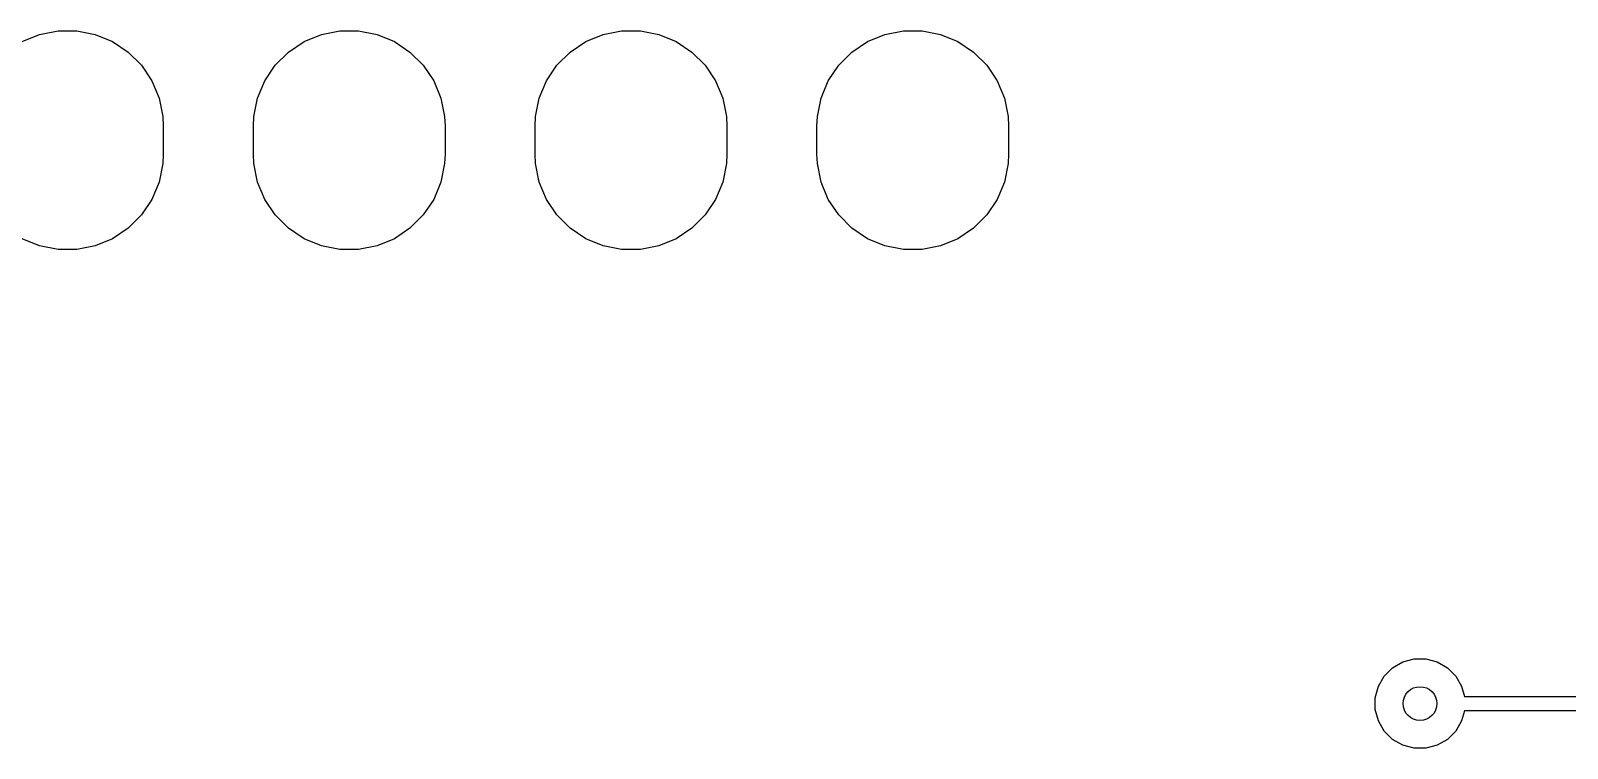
# Model space of a CAD drawing. Extents: x 0.98 to 8.13, y -3.46 to -0.83.
# Drawn here: x 5.164 to 5.701, y -1.266 to -1.015 of the extents above; entities that cross this region are included whole.
import ezdxf

# ---------------------------------------------------------------- set-up
doc = ezdxf.new("R2010")
doc.units = 0
doc.header["$MEASUREMENT"] = 0
doc.layers.add('BLACK', color=7, linetype='CONTINUOUS')

msp = doc.modelspace()

# ---------------------------------------------------------------- linework, layer by layer
at = {"layer": 'BLACK', "linetype": 'CONTINUOUS'}
for p, q in [((5.16139, -1.01872), (5.16745, -1.0162)), ((5.16745, -1.0162), (5.17389, -1.01492)), ((5.17389, -1.01492), (5.18045, -1.01492)), ((5.18045, -1.01492), (5.18688, -1.0162)), ((5.18688, -1.0162), (5.19294, -1.01872)), ((5.19294, -1.01872), (5.1984, -1.02236)), ((5.25436, -1.02236), (5.25982, -1.01872)), ((5.25982, -1.01872), (5.26588, -1.0162)), ((5.26588, -1.0162), (5.27231, -1.01492)), ((5.27231, -1.01492), (5.27887, -1.01492)), ((5.27887, -1.01492), (5.2853, -1.0162)), ((5.2853, -1.0162), (5.29137, -1.01872)), ((5.29137, -1.01872), (5.29682, -1.02236)), ((5.35279, -1.02236), (5.35824, -1.01872)), ((5.35824, -1.01872), (5.3643, -1.0162)), ((5.3643, -1.0162), (5.37074, -1.01492)), ((5.37074, -1.01492), (5.3773, -1.01492)), ((5.3773, -1.01492), (5.38373, -1.0162)), ((5.38373, -1.0162), (5.38979, -1.01872)), ((5.38979, -1.01872), (5.39525, -1.02236)), ((5.45121, -1.02236), (5.45667, -1.01872)), ((5.45667, -1.01872), (5.46273, -1.0162)), ((5.46273, -1.0162), (5.46916, -1.01492)), ((5.46916, -1.01492), (5.47572, -1.01492)), ((5.47572, -1.01492), (5.48216, -1.0162)), ((5.48216, -1.0162), (5.48822, -1.01872)), ((5.48822, -1.01872), (5.49367, -1.02236)), ((5.1984, -1.02236), (5.20303, -1.027)), ((5.24972, -1.027), (5.25436, -1.02236)), ((5.29682, -1.02236), (5.30146, -1.027)), ((5.34815, -1.027), (5.35279, -1.02236)), ((5.39525, -1.02236), (5.39988, -1.027)), ((5.44657, -1.027), (5.45121, -1.02236)), ((5.49367, -1.02236), (5.49831, -1.027)), ((5.20303, -1.027), (5.20668, -1.03245)), ((5.24608, -1.03245), (5.24972, -1.027)), ((5.30146, -1.027), (5.3051, -1.03245)), ((5.3445, -1.03245), (5.34815, -1.027)), ((5.39988, -1.027), (5.40353, -1.03245)), ((5.44293, -1.03245), (5.44657, -1.027)), ((5.49831, -1.027), (5.50195, -1.03245)), ((5.20668, -1.03245), (5.20919, -1.03851)), ((5.24357, -1.03851), (5.24608, -1.03245)), ((5.3051, -1.03245), (5.30761, -1.03851)), ((5.34199, -1.03851), (5.3445, -1.03245)), ((5.40353, -1.03245), (5.40604, -1.03851)), ((5.44042, -1.03851), (5.44293, -1.03245)), ((5.50195, -1.03245), (5.50446, -1.03851)), ((5.20919, -1.03851), (5.21047, -1.04495)), ((5.24229, -1.04495), (5.24357, -1.03851)), ((5.30761, -1.03851), (5.30889, -1.04495)), ((5.34071, -1.04495), (5.34199, -1.03851)), ((5.40604, -1.03851), (5.40732, -1.04495)), ((5.43914, -1.04495), (5.44042, -1.03851)), ((5.50446, -1.03851), (5.50574, -1.04495)), ((5.21047, -1.04495), (5.21063, -1.04823)), ((5.24213, -1.04823), (5.24229, -1.04495)), ((5.30889, -1.04495), (5.30906, -1.04823)), ((5.34055, -1.04823), (5.34071, -1.04495)), ((5.40732, -1.04495), (5.40748, -1.04823)), ((5.43898, -1.04823), (5.43914, -1.04495)), ((5.50574, -1.04495), (5.50591, -1.04823)), ((5.21063, -1.04823), (5.21063, -1.05807)), ((5.24213, -1.05807), (5.24213, -1.04823)), ((5.30906, -1.04823), (5.30906, -1.05807)), ((5.34055, -1.05807), (5.34055, -1.04823)), ((5.40748, -1.04823), (5.40748, -1.05807)), ((5.43898, -1.05807), (5.43898, -1.04823)), ((5.50591, -1.04823), (5.50591, -1.05807)), ((5.21047, -1.06135), (5.20919, -1.06779)), ((5.21063, -1.05807), (5.21047, -1.06135)), ((5.24229, -1.06135), (5.24213, -1.05807)), ((5.24357, -1.06779), (5.24229, -1.06135)), ((5.30889, -1.06135), (5.30761, -1.06779)), ((5.30906, -1.05807), (5.30889, -1.06135)), ((5.34071, -1.06135), (5.34055, -1.05807)), ((5.34199, -1.06779), (5.34071, -1.06135)), ((5.40732, -1.06135), (5.40604, -1.06779)), ((5.40748, -1.05807), (5.40732, -1.06135)), ((5.43914, -1.06135), (5.43898, -1.05807)), ((5.44042, -1.06779), (5.43914, -1.06135)), ((5.50574, -1.06135), (5.50446, -1.06779)), ((5.50591, -1.05807), (5.50574, -1.06135)), ((5.20919, -1.06779), (5.20668, -1.07385)), ((5.24608, -1.07385), (5.24357, -1.06779)), ((5.30761, -1.06779), (5.3051, -1.07385)), ((5.3445, -1.07385), (5.34199, -1.06779)), ((5.40604, -1.06779), (5.40353, -1.07385)), ((5.44293, -1.07385), (5.44042, -1.06779)), ((5.50446, -1.06779), (5.50195, -1.07385)), ((5.20668, -1.07385), (5.20303, -1.0793)), ((5.24972, -1.0793), (5.24608, -1.07385)), ((5.3051, -1.07385), (5.30146, -1.0793)), ((5.34815, -1.0793), (5.3445, -1.07385)), ((5.40353, -1.07385), (5.39988, -1.0793)), ((5.44657, -1.0793), (5.44293, -1.07385)), ((5.50195, -1.07385), (5.49831, -1.0793)), ((5.1984, -1.08394), (5.19294, -1.08758)), ((5.20303, -1.0793), (5.1984, -1.08394)), ((5.25436, -1.08394), (5.24972, -1.0793)), ((5.25982, -1.08758), (5.25436, -1.08394)), ((5.29682, -1.08394), (5.29137, -1.08758)), ((5.30146, -1.0793), (5.29682, -1.08394)), ((5.35279, -1.08394), (5.34815, -1.0793)), ((5.35824, -1.08758), (5.35279, -1.08394)), ((5.39525, -1.08394), (5.38979, -1.08758)), ((5.39988, -1.0793), (5.39525, -1.08394)), ((5.45121, -1.08394), (5.44657, -1.0793)), ((5.45667, -1.08758), (5.45121, -1.08394)), ((5.49367, -1.08394), (5.48822, -1.08758)), ((5.49831, -1.0793), (5.49367, -1.08394)), ((5.16745, -1.09009), (5.16139, -1.08758)), ((5.19294, -1.08758), (5.18688, -1.09009)), ((5.26588, -1.09009), (5.25982, -1.08758)), ((5.29137, -1.08758), (5.2853, -1.09009)), ((5.3643, -1.09009), (5.35824, -1.08758)), ((5.38979, -1.08758), (5.38373, -1.09009)), ((5.46273, -1.09009), (5.45667, -1.08758)), ((5.48822, -1.08758), (5.48216, -1.09009)), ((5.17389, -1.09137), (5.16745, -1.09009)), ((5.18045, -1.09137), (5.17389, -1.09137)), ((5.18688, -1.09009), (5.18045, -1.09137)), ((5.27231, -1.09137), (5.26588, -1.09009)), ((5.27887, -1.09137), (5.27231, -1.09137)), ((5.2853, -1.09009), (5.27887, -1.09137)), ((5.37074, -1.09137), (5.3643, -1.09009)), ((5.3773, -1.09137), (5.37074, -1.09137)), ((5.38373, -1.09009), (5.3773, -1.09137)), ((5.46916, -1.09137), (5.46273, -1.09009)), ((5.47572, -1.09137), (5.46916, -1.09137)), ((5.48216, -1.09009), (5.47572, -1.09137)), ((5.64358, -1.23545), (5.64755, -1.23439)), ((5.64755, -1.23439), (5.65166, -1.23439)), ((5.65166, -1.23439), (5.65563, -1.23545)), ((5.63711, -1.24041), (5.64002, -1.23751)), ((5.64002, -1.23751), (5.64358, -1.23545)), ((5.65563, -1.23545), (5.65919, -1.23751)), ((5.65919, -1.23751), (5.6621, -1.24041)), ((5.63399, -1.24794), (5.63506, -1.24397)), ((5.63506, -1.24397), (5.63711, -1.24041)), ((5.6621, -1.24041), (5.66416, -1.24397)), ((5.66416, -1.24397), (5.6651, -1.2475)), ((5.63399, -1.25206), (5.63399, -1.24794)), ((5.6651, -1.2475), (6.24016, -1.2475)), ((5.63506, -1.25603), (5.63399, -1.25206)), ((5.6651, -1.2525), (5.66416, -1.25603)), ((6.23912, -1.2525), (5.6651, -1.2525)), ((5.63711, -1.25959), (5.63506, -1.25603)), ((5.64002, -1.26249), (5.63711, -1.25959)), ((5.6621, -1.25959), (5.65919, -1.26249)), ((5.66416, -1.25603), (5.6621, -1.25959)), ((5.64358, -1.26455), (5.64002, -1.26249)), ((5.64755, -1.26561), (5.64358, -1.26455)), ((5.65166, -1.26561), (5.64755, -1.26561)), ((5.65563, -1.26455), (5.65166, -1.26561)), ((5.65919, -1.26249), (5.65563, -1.26455))]:
    msp.add_line(p, q, dxfattribs=at)
at = {"layer": 'BLACK'}
msp.add_circle((5.64961, -1.25), 0.00591, dxfattribs=at)

doc.saveas('drawing.dxf')
